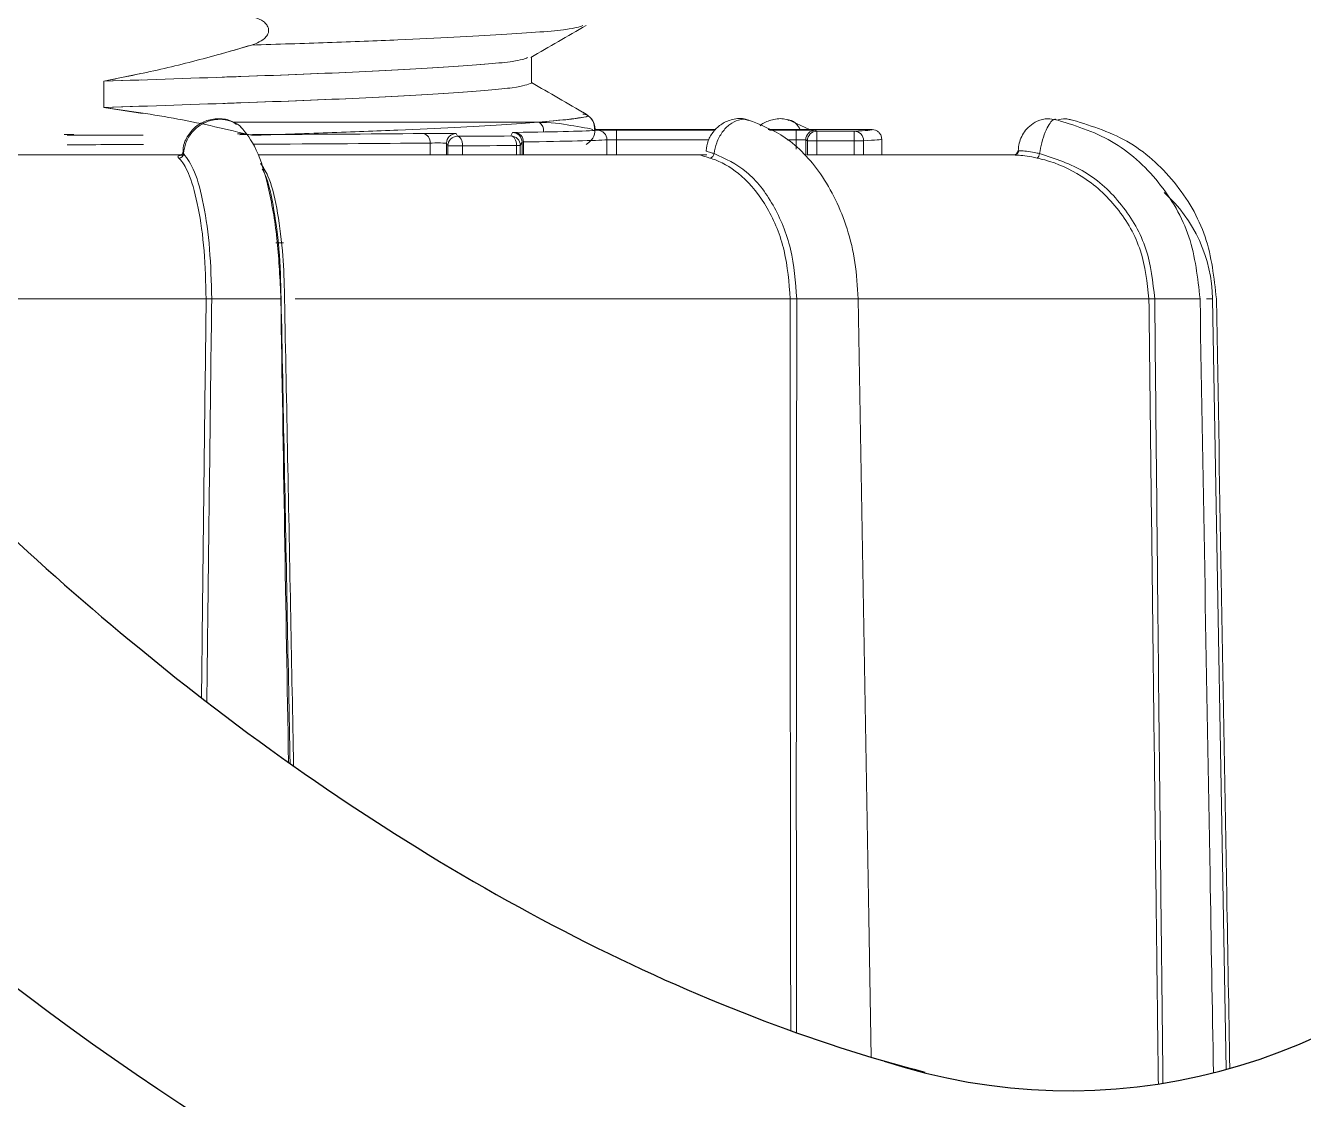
# Model space of a CAD drawing. Header units: inches. Extents: x 4.3 to 18.3, y 1.7 to 16.3.
# Drawn here: x 5.574 to 6.245, y 10.568 to 11.132 of the extents above; entities that cross this region are included whole.
import ezdxf

# ---------------------------------------------------------------- set-up
doc = ezdxf.new("R2010")
doc.units = ezdxf.units.IN
doc.header["$MEASUREMENT"] = 0
doc.layers.add('Object', color=4, linetype='Continuous')

msp = doc.modelspace()

# ---------------------------------------------------------------- linework, layer by layer
at = {"layer": 'Object', "color": 4, "linetype": 'Continuous', "lineweight": 15}
for p, q in [((5.692855, 11.122131), (5.676904, 11.117561)), ((5.839913, 11.102204), (5.839913, 11.115782)), ((5.839913, 11.102204), (5.839913, 11.115782)), ((5.63474, 11.107246), (5.615221, 11.103161)), ((5.615221, 11.103161), (5.63486, 11.10383)), ((5.615221, 11.103161), (5.615221, 11.089347)), ((5.615221, 11.089347), (5.615221, 11.103161)), ((5.615221, 11.089347), (5.635344, 11.090032)), ((5.615221, 11.089347), (5.635479, 11.086178)), ((5.873078, 11.077733), (5.936682, 11.077733)), ((5.884538, 11.077427), (5.936342, 11.077427)), ((5.884538, 11.077427), (5.884538, 11.072427)), ((5.964292, 11.077733), (6.018913, 11.077733)), ((5.964926, 11.077427), (5.979, 11.077427)), ((5.985944, 11.077733), (5.974534, 11.082991)), ((5.979, 11.077427), (5.979, 11.072427)), ((5.988998, 11.077341), (5.989874, 11.076903)), ((5.786636, 11.064387), (5.786636, 11.070668)), ((5.795262, 11.070609), (5.795262, 11.064387)), ((5.795966, 11.069199), (5.795262, 11.070609)), ((5.800262, 11.075608), (5.800966, 11.074199)), ((5.829053, 11.074373), (5.82996, 11.076189)), ((5.83496, 11.071189), (5.834053, 11.069374)), ((5.83496, 11.064387), (5.83496, 11.071189)), ((5.835631, 11.071232), (5.835631, 11.064387)), ((5.879578, 11.064387), (5.879578, 11.072351)), ((5.933109, 11.072427), (5.884538, 11.072427)), ((5.884538, 11.072427), (5.884538, 11.064387)), ((5.979, 11.072427), (5.974182, 11.072427)), ((5.979, 11.067491), (5.979, 11.072427)), ((5.983999, 11.072341), (5.983999, 11.064387)), ((5.984875, 11.071903), (5.983999, 11.072341)), ((5.984875, 11.064387), (5.984875, 11.071903)), ((5.989874, 11.071903), (5.984875, 11.071903)), ((5.989874, 11.076903), (5.989874, 11.071903)), ((5.989874, 11.076903), (6.009518, 11.076903)), ((5.989874, 11.071903), (5.989874, 11.064387)), ((6.009518, 11.071903), (5.989874, 11.071903)), ((6.009518, 11.076903), (6.009518, 11.071903)), ((6.009518, 11.064387), (6.009518, 11.071903)), ((6.014421, 11.071903), (6.009518, 11.071903)), ((6.014421, 11.071903), (6.014421, 11.064387)), ((6.023913, 11.064387), (6.023913, 11.072732)), ((5.382012, 11.064387), (5.655942, 11.064387)), ((5.696595, 11.064387), (5.929849, 11.064387)), ((5.795966, 11.064387), (5.795966, 11.069199)), ((5.80372, 11.069199), (5.795966, 11.069199)), ((5.80372, 11.069199), (5.80372, 11.064387)), ((5.832095, 11.064387), (5.832095, 11.069374)), ((5.834053, 11.069374), (5.832095, 11.069374)), ((5.834053, 11.069374), (5.834053, 11.064387)), ((5.931556, 11.066602), (5.931661, 11.066535)), ((5.984654, 11.064387), (6.093458, 11.064387)), ((6.023913, 11.069599), (6.023913, 11.064387)), ((6.093458, 11.064387), (6.093062, 11.064387)), ((5.669, 10.988858), (5.444904, 10.988858)), ((5.975866, 10.988858), (5.715714, 10.988858)), ((6.164311, 10.988858), (6.011559, 10.988858)), ((6.197732, 10.988858), (6.194559, 10.988858)), ((6.204799, 10.584006), (6.197732, 10.988858))]:
    msp.add_line(p, q, dxfattribs=at)
at = {"layer": 'Object', "color": 4, "linetype": 'Continuous', "lineweight": 15, "flags": 128}
for points in [[(5.683348, 11.081597), (5.720013, 11.081597), (5.764764, 11.081597), (5.803284, 11.081597), (5.813387, 11.081597), (5.843973, 11.081597), (5.843973, 11.081597), (5.843973, 11.081597)], [(5.800966, 11.074199), (5.801501, 11.074097), (5.802015, 11.073808), (5.80249, 11.073344), (5.802906, 11.072722), (5.803249, 11.071966), (5.803504, 11.071104), (5.803663, 11.07017), (5.80372, 11.069199)], [(5.829053, 11.074373), (5.829644, 11.074272), (5.830212, 11.073983), (5.830736, 11.073519), (5.831197, 11.072897), (5.831575, 11.072141), (5.831858, 11.071279), (5.832033, 11.070345), (5.832095, 11.069374)], [(6.018405, 10.590468), (6.017123, 10.663921), (6.011451, 10.988858)]]:
    msp.add_lwpolyline(points, dxfattribs=at)
at = {"layer": 'Object', "color": 3}
msp.add_arc((3.925841, 11.891124), 1.674493, 322.541115, 358.90703, dxfattribs=at)
at = {"layer": 'Object', "color": 4, "linetype": 'Continuous', "lineweight": 15}
for centre, radius, start, end in [((5.841044, 11.077308), 0.005194, 352.327358, 55.667858), ((5.874592, 11.072364), 0.004986, 359.845161, 89.689077), ((5.988999, 11.072341), 0.005, 90.011782, 179.994941), ((5.782156, 11.071234), 0.004516, 352.805203, 79.093892), ((5.800262, 11.070608), 0.005, 90.004281, 179.994038), ((5.800967, 11.069199), 0.005, 90.004281, 179.994038), ((5.829052, 11.069373), 0.005, 0.002618, 89.999063), ((5.82996, 11.071189), 0.005, 0.002618, 89.999063), ((5.830915, 11.071523), 0.004725, 356.4771, 85.294694), ((5.989876, 11.071903), 0.005001, 90.014648, 179.992075), ((6.009459, 11.071941), 0.004962, 359.563225, 89.318405), ((5.654544, 11.065347), 0.002585, 271.079717, 355.443897), ((5.933203, 11.065327), 0.002606, 280.142543, 355.9166), ((6.093018, 11.066887), 0.0025, 270.060913, 356.232648), ((6.093432, 11.06685), 0.002464, 270.618955, 355.280832), ((6.103542, 11.065272), 0.003257, 309.594518, 357.705619), ((6.120873, 10.987517), 0.07687, 1, 48.057028), ((5.669413, 11.060551), 0.071694, 269.669771, 272.011186), ((5.975522, 11.154892), 0.166034, 270.118641, 271.30899)]:
    msp.add_arc(centre, radius, start, end, dxfattribs=at)
for centre, major_axis, ratio, start_param, end_param in [((5.533913, 11.077732), (0.3435, 0), 0.0087269, 5.7590584, 6.1555405), ((5.884538, 11.077339), (0.01, 0), 0.0087269, 1.5707963, 3.0139479), ((5.979, 11.077339), (0.01, 0), 0.0087269, 0.0174533, 1.5707963), ((5.533913, 11.077732), (0.485, 0), 0.0087269, 6.0860343, 6.2832753), ((5.533913, 11.077733), (0.295, 0), 0.0087269, 4.9189393, 4.9362889), ((5.533913, 11.077732), (0.3435, 0), 0.0087269, 4.8938255, 5.0137648), ((5.533913, 11.077733), (0.295, 0), 0.0087269, 5.2521333, 5.2693165), ((5.533913, 11.077732), (0.3435, 0), 0.0087269, 5.1733272, 5.5236738), ((5.533913, 11.072732), (0.3485, 0), 0.0086017, 5.1899846, 5.5236738), ((5.790262, 11.075608), (0.01, 0), 0.0087269, 0.0043633, 2.3820812), ((5.790262, 11.070608), (0.005, 0), 0.0174537, 0.0043633, 2.3820812), ((5.533913, 11.077732), (0.485, 0), 0.0087269, 5.2955015, 5.3666012), ((5.83996, 11.076188), (0.01, 0), 0.0087269, 2.6174657, 3.1372293), ((5.83996, 11.071188), (0.005, 0), 0.0174537, 2.6174657, 3.1372293), ((5.533913, 11.072732), (0.3485, 0), 0.0086017, 5.7590584, 6.1555405), ((5.884538, 11.07234), (0.005, 0), 0.0174537, 1.5707963, 3.0139479), ((5.979, 11.07234), (0.005, 0), 0.0174537, 0.0174533, 1.5707963), ((5.533913, 11.072732), (0.49, 0), 0.0086378, 6.0860343, 6.2831853), ((5.533913, 11.072732), (0.3485, 0), 0.0086017, 4.8912221, 5.0098351), ((5.533913, 11.072732), (0.49, 0), 0.0086378, 5.2955015, 5.3666012), ((5.533913, 11.022732), (0.55, 0), 0.0086475, 5.0299307, 5.0375159)]:
    msp.add_ellipse(centre, major_axis=major_axis, ratio=ratio, start_param=start_param, end_param=end_param, dxfattribs=at)
at = {"layer": 'Object', "color": 2}
for centre, major_axis, ratio, start_param, end_param in [((5.714499, 11.127532), (-0.643474, 0.658309), 0.5131925, 1.4123795, 2.4374928), ((6.124715, 10.898454), (0.048454, 0.322162), 0.9743883, 2.9761893, 4.1014647)]:
    msp.add_ellipse(centre, major_axis=major_axis, ratio=ratio, start_param=start_param, end_param=end_param, dxfattribs=at)
at = {"layer": 'Object', "color": 4, "linetype": 'Continuous', "lineweight": 15}
for points, knots in [([(5.692855, 11.137223), (5.694683, 11.136662), (5.69727, 11.135866), (5.700089, 11.133787), (5.701405, 11.132104), (5.701916, 11.130333), (5.701793, 11.128799), (5.701066, 11.127108), (5.699221, 11.125033), (5.696299, 11.12329), (5.693903, 11.122484), (5.692855, 11.122131)], [0, 0, 0, 0, 0.2273191, 0.3218043, 0.4171556, 0.4780356, 0.5390698, 0.5981271, 0.6963132, 0.8672011, 1, 1, 1, 1]), ([(5.692855, 11.137223), (5.694683, 11.136662), (5.69727, 11.135867), (5.700089, 11.133787), (5.701405, 11.132104), (5.701917, 11.130333), (5.701793, 11.128799), (5.701066, 11.127108), (5.699221, 11.125033), (5.6963, 11.12329), (5.693903, 11.122484), (5.692855, 11.122131)], [0, 0, 0, 0, 0.2273183, 0.3218091, 0.41716, 0.4780342, 0.5390743, 0.5981259, 0.6963136, 0.8672016, 1, 1, 1, 1]), ([(5.866918, 11.132348), (5.86505, 11.131693), (5.860797, 11.130201), (5.827169, 11.127601), (5.780827, 11.125253), (5.733997, 11.123434), (5.70644, 11.122561), (5.692855, 11.122131)], [0, 0, 0, 0, 0.2027508, 0.4617392, 0.7207278, 0.862334, 1, 1, 1, 1]), ([(5.692855, 11.122131), (5.70644, 11.122561), (5.733997, 11.123434), (5.780827, 11.125253), (5.827169, 11.127601), (5.860797, 11.130201), (5.86505, 11.131693), (5.866918, 11.132348)], [0, 0, 0, 0, 0.137666, 0.2792722, 0.5382608, 0.7972493, 1, 1, 1, 1]), ([(5.839486, 11.115534), (5.844341, 11.118341), (5.85405, 11.123955), (5.86376, 11.129567), (5.868616, 11.132374)], [0, 0, 0, 0, 0.4999819, 1, 1, 1, 1]), ([(5.839486, 11.115535), (5.844341, 11.118341), (5.85405, 11.123955), (5.86376, 11.129567), (5.868616, 11.132374)], [0, 0, 0, 0, 0.4999798, 1, 1, 1, 1]), ([(5.692855, 11.122131), (5.686844, 11.120383), (5.671052, 11.11579), (5.645226, 11.109159), (5.625229, 11.105162), (5.615221, 11.103161)], [0, 0, 0, 0, 0.2349026, 0.6171219, 1, 1, 1, 1]), ([(5.837865, 11.115517), (5.836181, 11.114872), (5.832306, 11.113391), (5.801687, 11.110809), (5.752541, 11.108054), (5.689147, 11.105624), (5.639859, 11.103982), (5.615221, 11.103161)], [0, 0, 0, 0, 0.1639951, 0.3771491, 0.5903029, 0.7952029, 1, 1, 1, 1]), ([(5.677335, 11.105276), (5.680658, 11.105388), (5.708161, 11.10632), (5.752085, 11.108051), (5.801812, 11.11081), (5.832283, 11.11339), (5.836174, 11.114872), (5.837865, 11.115517)], [0, 0, 0, 0, 0.0342035, 0.2830603, 0.5419417, 0.8008233, 1, 1, 1, 1]), ([(5.839913, 11.102204), (5.837948, 11.101397), (5.833949, 11.099754), (5.801831, 11.096997), (5.752504, 11.094239), (5.689156, 11.09181), (5.639862, 11.090168), (5.615221, 11.089347)], [0, 0, 0, 0, 0.1975998, 0.4021857, 0.6067714, 0.8034351, 1, 1, 1, 1]), ([(5.677819, 11.091478), (5.680979, 11.091585), (5.708312, 11.092511), (5.75204, 11.094237), (5.801957, 11.096998), (5.833919, 11.099754), (5.837938, 11.101397), (5.839913, 11.102204)], [0, 0, 0, 0, 0.0310056, 0.2681946, 0.5149381, 0.7616819, 1, 1, 1, 1]), ([(5.868626, 11.085843), (5.86377, 11.08865), (5.854199, 11.094182), (5.844629, 11.099715), (5.839913, 11.102441)], [0, 0, 0, 0, 0.5073296, 1, 1, 1, 1]), ([(5.868621, 11.085847), (5.863765, 11.088653), (5.854196, 11.094184), (5.844627, 11.099716), (5.839913, 11.102441)], [0, 0, 0, 0, 0.507431, 1, 1, 1, 1]), ([(5.615221, 11.089347), (5.628242, 11.087498), (5.647796, 11.084719), (5.673603, 11.079367), (5.686436, 11.076272), (5.692855, 11.074723)], [0, 0, 0, 0, 0.4989666, 0.7493786, 1, 1, 1, 1]), ([(5.866944, 11.085869), (5.867728, 11.085715), (5.872704, 11.084737), (5.860161, 11.082964), (5.827958, 11.080193), (5.78072, 11.077845), (5.734016, 11.076025), (5.706446, 11.075153), (5.692855, 11.074723)], [0, 0, 0, 0, 0.042766, 0.2713804, 0.5080743, 0.7447684, 0.8741847, 1, 1, 1, 1]), ([(5.843973, 11.081597), (5.850908, 11.082277), (5.864557, 11.083615), (5.871688, 11.084947), (5.867729, 11.085717), (5.86693, 11.085872)], [0, 0, 0, 0, 0.45189327, 0.88935285, 1, 1, 1, 1]), ([(5.868625, 11.069879), (5.869612, 11.070579), (5.871728, 11.072081), (5.873811, 11.076609), (5.872887, 11.082446), (5.870068, 11.084693), (5.868627, 11.085843)], [0, 0, 0, 0, 0.2111633, 0.4528235, 0.7202529, 1, 1, 1, 1]), ([(5.873078, 11.077733), (5.872997, 11.079219), (5.872808, 11.08269), (5.870148, 11.084696), (5.868627, 11.085843)], [0, 0, 0, 0, 0.4283774, 1, 1, 1, 1]), ([(5.684861, 11.080476), (5.684382, 11.080865), (5.682029, 11.082775), (5.676411, 11.083748), (5.669385, 11.082934), (5.663154, 11.079461), (5.658839, 11.074099), (5.656696, 11.069165), (5.656877, 11.066335), (5.656911, 11.065807)], [0, 0, 0, 0, 0.048225, 0.2367669, 0.4215419, 0.5999226, 0.7783388, 0.958643, 1, 1, 1, 1]), ([(5.687426, 11.078858), (5.687334, 11.078967), (5.685962, 11.080598), (5.681988, 11.08234), (5.676827, 11.08336), (5.671467, 11.082777), (5.666292, 11.080743), (5.6614, 11.076531), (5.65806, 11.071086), (5.657424, 11.067059), (5.657121, 11.065142)], [0, 0, 0, 0, 0.0106504, 0.1594005, 0.3086144, 0.4016231, 0.553054, 0.7061532, 0.8600843, 1, 1, 1, 1]), ([(5.708237, 10.988858), (5.707787, 10.998996), (5.706879, 11.01945), (5.702226, 11.047037), (5.695579, 11.069111), (5.689958, 11.075819), (5.687127, 11.079196)], [0, 0, 0, 0, 0.2438662, 0.4920325, 0.7441927, 1, 1, 1, 1]), ([(5.843973, 11.081597), (5.843974, 11.081597), (5.844384, 11.081494), (5.852144, 11.081524), (5.863829, 11.079138), (5.872285, 11.078172), (5.872198, 11.077492), (5.872197, 11.07749)], [0, 0, 0, 0, 0.0000115, 0.024092, 0.4657869, 0.9984253, 1, 1, 1, 1]), ([(5.95408, 11.082531), (5.953526, 11.08276), (5.950837, 11.083871), (5.945644, 11.083357), (5.939823, 11.080999), (5.93544, 11.07698), (5.932455, 11.072061), (5.931885, 11.068347), (5.931609, 11.066547)], [0, 0, 0, 0, 0.0566572, 0.27481, 0.4670368, 0.6477512, 0.8292645, 1, 1, 1, 1]), ([(5.954097, 11.08251), (5.953229, 11.082791), (5.951473, 11.083359), (5.948008, 11.082737), (5.94399, 11.080756), (5.939985, 11.076528), (5.937028, 11.071087), (5.936197, 11.06706), (5.935802, 11.065142)], [0, 0, 0, 0, 0.1162733, 0.2351535, 0.4287152, 0.6244048, 0.82116, 1, 1, 1, 1]), ([(6.011452, 10.988858), (6.011113, 10.995271), (6.010449, 11.007823), (6.004873, 11.030917), (5.993307, 11.054792), (5.974708, 11.074552), (5.960277, 11.080257), (5.953517, 11.082929)], [0, 0, 0, 0, 0.1484068, 0.2904955, 0.5541522, 0.7911561, 1, 1, 1, 1]), ([(5.975056, 11.082563), (5.974122, 11.082877), (5.971079, 11.083903), (5.965847, 11.082944), (5.961664, 11.081358), (5.960194, 11.079853), (5.960099, 11.079755)], [0, 0, 0, 0, 0.1848421, 0.6021371, 0.9741264, 1, 1, 1, 1]), ([(5.975177, 11.082779), (5.975273, 11.082765), (5.976788, 11.08255), (5.979064, 11.08109), (5.980514, 11.07869), (5.981092, 11.077733)], [0, 0, 0, 0, 0.039078, 0.6168055, 1, 1, 1, 1]), ([(6.018913, 11.077733), (6.019476, 11.077677), (6.0206, 11.077567), (6.022098, 11.076705), (6.023229, 11.075436), (6.023828, 11.07403), (6.023889, 11.073101), (6.023913, 11.072732)], [0, 0, 0, 0, 0.21468185, 0.42936183, 0.64404949, 0.85875367, 1, 1, 1, 1]), ([(6.115255, 11.082887), (6.113891, 11.083149), (6.110644, 11.083773), (6.105796, 11.082426), (6.101678, 11.079868), (6.098828, 11.076745), (6.096956, 11.073299), (6.095847, 11.069966), (6.095713, 11.067679), (6.095656, 11.066705)], [0, 0, 0, 0, 0.1412041, 0.3362741, 0.4969788, 0.6352598, 0.7657824, 0.9003208, 1, 1, 1, 1]), ([(6.115263, 11.082952), (6.115173, 11.083021), (6.114761, 11.083337), (6.113586, 11.082674), (6.11181, 11.080777), (6.109762, 11.076522), (6.107982, 11.071088), (6.107179, 11.06706), (6.106797, 11.065142)], [0, 0, 0, 0, 0.036445, 0.1660673, 0.3771126, 0.590477, 0.8050051, 1, 1, 1, 1]), ([(6.191135, 10.988858), (6.189923, 10.99992), (6.187498, 11.022072), (6.170414, 11.051164), (6.14569, 11.07372), (6.12492, 11.080074), (6.114528, 11.083253)], [0, 0, 0, 0, 0.24918121, 0.49901714, 0.74934402, 1, 1, 1, 1]), ([(6.122973, 11.082862), (6.122157, 11.0831), (6.119829, 11.083781), (6.117454, 11.083135), (6.11591, 11.082715)], [0, 0, 0, 0, 0.3503601, 1, 1, 1, 1]), ([(6.19974, 10.988858), (6.198513, 10.999939), (6.196056, 11.022122), (6.178762, 11.051215), (6.153757, 11.073749), (6.13276, 11.08009), (6.122256, 11.083262)], [0, 0, 0, 0, 0.24943492, 0.49932234, 0.74954819, 1, 1, 1, 1]), ([(5.654592, 11.062762), (5.654408, 11.062964), (5.653874, 11.063548), (5.654465, 11.064153), (5.656491, 11.064286), (5.657511, 11.064352)], [0, 0, 0, 0, 0.208196, 0.6011787, 1, 1, 1, 1]), ([(5.656685, 11.065856), (5.656589, 11.065448), (5.656404, 11.064656), (5.655686, 11.064177), (5.65564, 11.064169), (5.655619, 11.064165)], [0, 0, 0, 0, 0.3697187, 0.7167403, 1, 1, 1, 1]), ([(5.656835, 11.065805), (5.656784, 11.065763), (5.656597, 11.065612), (5.656901, 11.065339), (5.657121, 11.065142)], [0, 0, 0, 0, 0.2781486, 1, 1, 1, 1]), ([(5.657121, 11.065142), (5.65913, 11.062463), (5.66315, 11.057104), (5.667919, 11.038856), (5.671211, 11.015507), (5.67169, 10.997747), (5.671929, 10.988901)], [0, 0, 0, 0, 0.2505277, 0.5010951, 0.7515255, 1, 1, 1, 1]), ([(5.933661, 11.062762), (5.932991, 11.062965), (5.931056, 11.063549), (5.929109, 11.06414), (5.928677, 11.064371), (5.929517, 11.064382), (5.929849, 11.064387)], [0, 0, 0, 0, 0.165183, 0.4769782, 0.7933984, 1, 1, 1, 1]), ([(5.929849, 11.064387), (5.930125, 11.064387), (5.930587, 11.064387), (5.931571, 11.064387), (5.931965, 11.064387)], [0, 0, 0, 0, 0.5995537, 1, 1, 1, 1]), ([(5.931661, 11.066535), (5.931688, 11.066484), (5.931753, 11.066364), (5.933501, 11.065854), (5.935209, 11.065325), (5.935802, 11.065142)], [0, 0, 0, 0, 0.3312643, 0.7679242, 1, 1, 1, 1]), ([(5.935802, 11.065142), (5.941707, 11.062463), (5.95352, 11.057104), (5.967532, 11.038856), (5.977205, 11.015507), (5.978613, 10.997747), (5.979314, 10.988901)], [0, 0, 0, 0, 0.2505275, 0.5010952, 0.7515254, 1, 1, 1, 1]), ([(6.105618, 11.062762), (6.104645, 11.062965), (6.101834, 11.063549), (6.097774, 11.06414), (6.094696, 11.064371), (6.093809, 11.064382), (6.093458, 11.064387)], [0, 0, 0, 0, 0.1651846, 0.4769758, 0.7933937, 1, 1, 1, 1]), ([(6.095699, 11.066701), (6.095629, 11.066688), (6.095426, 11.066648), (6.095705, 11.066648), (6.095887, 11.066647)], [0, 0, 0, 0, 0.3497122, 1, 1, 1, 1]), ([(6.095887, 11.066647), (6.096209, 11.066638), (6.09703, 11.066615), (6.099811, 11.066396), (6.10343, 11.065857), (6.10593, 11.065326), (6.106797, 11.065142)], [0, 0, 0, 0, 0.20418915, 0.51965238, 0.83330327, 1, 1, 1, 1]), ([(6.106797, 11.065142), (6.115016, 11.062463), (6.131456, 11.057104), (6.150957, 11.038856), (6.164426, 11.015494), (6.166381, 10.997718), (6.167356, 10.988858)], [0, 0, 0, 0, 0.2504277, 0.5008954, 0.7512262, 1, 1, 1, 1]), ([(5.668999, 10.988858), (5.668767, 10.99742), (5.6683, 11.014611), (5.665105, 11.037379), (5.660698, 11.053599), (5.656904, 11.060531), (5.654922, 11.062444), (5.654592, 11.062762)], [0, 0, 0, 0, 0.2483169, 0.4986036, 0.7490549, 0.9582282, 1, 1, 1, 1]), ([(5.697551, 11.059911), (5.698897, 11.058031), (5.70217, 11.053457), (5.706298, 11.037183), (5.709198, 11.015882), (5.710072, 10.998819), (5.710142, 10.99027), (5.710153, 10.988858)], [0, 0, 0, 0, 0.1891881, 0.4601146, 0.7308628, 0.9555524, 1, 1, 1, 1]), ([(5.975865, 10.988858), (5.975184, 10.99742), (5.973816, 11.014611), (5.964456, 11.037379), (5.951545, 11.053599), (5.940433, 11.060531), (5.934628, 11.062444), (5.933661, 11.062762)], [0, 0, 0, 0, 0.2483168, 0.4986039, 0.7490548, 0.9582281, 1, 1, 1, 1]), ([(6.164311, 10.988858), (6.163363, 10.99742), (6.161461, 11.014611), (6.148443, 11.037379), (6.130487, 11.053599), (6.115035, 11.060531), (6.106962, 11.062444), (6.105618, 11.062762)], [0, 0, 0, 0, 0.2483169, 0.4986039, 0.749055, 0.9582284, 1, 1, 1, 1]), ([(5.708378, 10.988858), (5.708144, 10.99775), (5.707673, 11.015588), (5.704319, 11.038478), (5.701057, 11.052852), (5.698799, 11.056409), (5.698502, 11.056877)], [0, 0, 0, 0, 0.3159051, 0.6337877, 0.9518442, 1, 1, 1, 1]), ([(5.666574, 10.779214), (5.666742, 10.795044), (5.667498, 10.864926), (5.668345, 10.934807), (5.669, 10.988858)], [0.66792997, 0.66792997, 0.66792997, 0.66792997, 0.74315019, 1, 1, 1, 1]), ([(5.671929, 10.988858), (5.671816, 10.988856), (5.671589, 10.988852), (5.670859, 10.988849), (5.669954, 10.98885), (5.669318, 10.988856), (5.669, 10.988858)], [0, 0, 0, 0, 0.2499819, 0.5000084, 0.7500002, 1, 1, 1, 1]), ([(5.671929, 10.988858), (5.671243, 10.934807), (5.670347, 10.864209), (5.669541, 10.79361), (5.669356, 10.777064)], [0, 0, 0, 0, 0.25684774, 0.33547309, 0.33547309, 0.33547309, 0.33547309]), ([(5.671929, 10.988858), (5.672071, 10.988858), (5.672573, 10.988858), (5.673944, 10.988858), (5.676339, 10.988858), (5.679349, 10.988858), (5.68283, 10.988858), (5.686632, 10.988858), (5.690586, 10.988858), (5.694518, 10.988858), (5.698256, 10.988858), (5.701628, 10.988858), (5.704512, 10.988858), (5.706681, 10.988858), (5.707913, 10.988858), (5.708159, 10.988858), (5.708187, 10.988858)], [0, 0, 0, 0, 0.0315255, 0.1113509, 0.1911749, 0.2710014, 0.3508268, 0.4306522, 0.5104777, 0.5903034, 0.6701281, 0.7499543, 0.8297796, 0.9096046, 0.9894291, 1, 1, 1, 1]), ([(5.713059, 10.744755), (5.712593, 10.770357), (5.711087, 10.851725), (5.709479, 10.933092), (5.708378, 10.988858)], [0.61335203, 0.61335203, 0.61335203, 0.61335203, 0.73500636, 1, 1, 1, 1]), ([(5.710153, 10.988858), (5.711269, 10.933092), (5.712907, 10.851292), (5.714427, 10.769489), (5.714901, 10.743453)], [0, 0, 0, 0, 0.26499568, 0.38871342, 0.38871342, 0.38871342, 0.38871342]), ([(5.976114, 10.604393), (5.976105, 10.609365), (5.976073, 10.628096), (5.975958, 10.701868), (5.975813, 10.825053), (5.975848, 10.934475), (5.975866, 10.988858)], [0.39102703, 0.39102703, 0.39102703, 0.39102703, 0.41465017, 0.4800346, 0.74157191, 1, 1, 1, 1]), ([(5.975866, 10.988815), (5.976126, 10.988816), (5.976648, 10.988818), (5.977615, 10.988828), (5.978572, 10.988842), (5.979067, 10.988853), (5.979315, 10.988858)], [0, 0, 0, 0, 0.2499948, 0.5000036, 0.749995, 1, 1, 1, 1]), ([(5.979314, 10.988858), (5.979223, 10.934475), (5.979038, 10.825052), (5.979045, 10.701868), (5.979082, 10.627741), (5.979096, 10.608654), (5.9791, 10.603327)], [0, 0, 0, 0, 0.25842602, 0.51996308, 0.58534765, 0.61065996, 0.61065996, 0.61065996, 0.61065996]), ([(5.979315, 10.988858), (5.979687, 10.988858), (5.981002, 10.988858), (5.98362, 10.988858), (5.987273, 10.988858), (5.991172, 10.988858), (5.995137, 10.988858), (5.998995, 10.988858), (6.002576, 10.988858), (6.005719, 10.988858), (6.008295, 10.988858), (6.01016, 10.988858), (6.011273, 10.988858), (6.011354, 10.988858), (6.01139, 10.988858)], [0, 0, 0, 0, 0.0352183, 0.1243791, 0.213539, 0.3027001, 0.3918593, 0.4810199, 0.570181, 0.6593411, 0.748501, 0.8376622, 0.9268224, 1, 1, 1, 1]), ([(6.167355, 10.988858), (6.167039, 10.988856), (6.166408, 10.988853), (6.165482, 10.98885), (6.16471, 10.98885), (6.164444, 10.988856), (6.164311, 10.988858)], [0, 0, 0, 0, 0.25000615, 0.49999969, 0.75001581, 1, 1, 1, 1]), ([(6.169243, 10.576424), (6.169065, 10.590718), (6.168718, 10.618773), (6.167697, 10.701868), (6.166203, 10.825053), (6.164939, 10.934475), (6.164311, 10.988858)], [0.36830182, 0.36830182, 0.36830182, 0.36830182, 0.43398246, 0.49720745, 0.75010699, 1, 1, 1, 1]), ([(6.167355, 10.988858), (6.167858, 10.988858), (6.169634, 10.988858), (6.172798, 10.988858), (6.17673, 10.988858), (6.180473, 10.988858), (6.18386, 10.988858), (6.186737, 10.988858), (6.188996, 10.988858), (6.190469, 10.988858), (6.191161, 10.988858), (6.191064, 10.988858), (6.191037, 10.988858)], [0, 0, 0, 0, 0.04503609, 0.159051, 0.27306564, 0.38708242, 0.50109629, 0.61511174, 0.72912432, 0.84314206, 0.95715409, 1, 1, 1, 1]), ([(6.167355, 10.988858), (6.167886, 10.934475), (6.168954, 10.825052), (6.170284, 10.701868), (6.171201, 10.6189), (6.171515, 10.590973), (6.171675, 10.576806)], [0, 0, 0, 0, 0.25011136, 0.50323368, 0.56651456, 0.63166803, 0.63166803, 0.63166803, 0.63166803]), ([(6.198209, 10.582271), (6.197602, 10.616952), (6.195233, 10.752481), (6.192883, 10.88801), (6.191134, 10.988858)], [0.37671533, 0.37671533, 0.37671533, 0.37671533, 0.53620976, 1, 1, 1, 1]), ([(6.20679, 10.58456), (6.206262, 10.614805), (6.203909, 10.749571), (6.20156, 10.884337), (6.199738, 10.988858)], [0.35459502, 0.35459502, 0.35459502, 0.35459502, 0.49943865, 1, 1, 1, 1])]:
    msp.add_open_spline(points, degree=3, knots=knots, dxfattribs=at)
at = {"layer": 'Object', "color": 2}
msp.add_open_spline([(5.38232, 11.064929), (5.46501, 10.957636), (5.56702, 10.855345), (5.798329, 10.678381), (5.929219, 10.612694), (6.046505, 10.58267)], degree=3, knots=[1.3419977, 1.3419977, 1.3419977, 1.3419977, 1.8456661, 1.8456661, 2.4374928, 2.4374928, 2.4374928, 2.4374928], dxfattribs=at)
at = {"layer": 'Object', "color": 4, "linetype": 'Continuous', "lineweight": 15}
msp.add_open_spline([(5.712274, 10.745311), (5.710831, 10.82649), (5.709533, 10.907674), (5.708235, 10.988858)], degree=3, dxfattribs=at)

doc.saveas('drawing.dxf')
